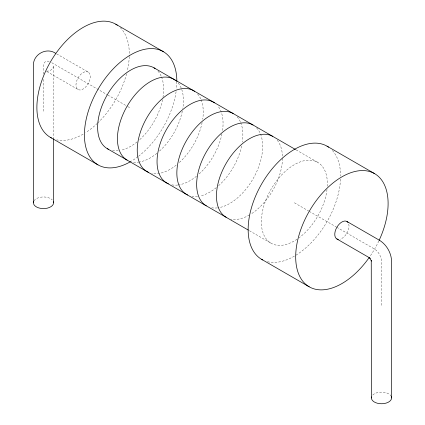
<?xml version="1.0" encoding="UTF-8"?>
<svg xmlns="http://www.w3.org/2000/svg" width="425" height="425" viewBox="0 0 425 425"><rect width="100%" height="100%" fill="white"/><g stroke="black" fill="none" stroke-linecap="round" stroke-linejoin="round"><path stroke-width="0.32" stroke-dasharray="2.12 1.59" d="M46.585 71.129C50.113 71.591 53.709 68.68 53.656 65.593L53.577 137.881M296.108 149.876L317.703 162.345M56.642 53.885L88.145 72.069A10.083 5.823 -60 0 1 84.947 87.693A10.083 5.823 -60 0 1 76.218 82.652A10.083 5.823 -60 0 1 88.145 72.069M51.76 62.709L107.158 94.69M107.727 95.019L127.203 106.266M127.771 106.595L130.634 108.248M294.366 202.773L308.683 211.039M309.251 211.368L336.17 226.913M336.743 227.242L374.377 248.97A10.083 5.823 60 0 1 381.507 261.322L381.507 306.452M46.877 71.533L78.062 89.537M249.427 230.732L271.023 243.201M43.493 74.131L43.493 66.167A10.083 5.823 60 0 1 49.693 61.583M43.493 79.443L43.493 111.297M34.016 200.786A10.083 5.823 0 0 1 42.612 196.977A10.083 5.823 0 0 1 52.222 199.867M176.848 81.568A65.354 37.735 -60 0 1 176.417 89.085M176.083 91.688A65.354 37.735 -60 0 1 138.497 156.294M137.976 156.692A65.354 37.735 -60 0 1 131.155 161.303M157.978 71.108A46.681 26.95 -60 0 1 161.261 76.341M161.505 76.914A46.681 26.95 -60 0 1 162.78 98.35M162.52 99.705A46.681 26.95 -60 0 1 139.182 140.133M137.084 141.907A46.681 26.95 -60 0 1 120.822 150.307M118.315 150.721A46.681 26.95 -60 0 1 112.142 150.498M120.222 27.588A65.354 37.735 -60 0 1 129.29 55.946M129.269 56.562A65.354 37.735 -60 0 1 127.208 71.283M126.586 73.764A65.354 37.735 -60 0 1 97.83 122.883M97.373 123.324A65.354 37.735 -60 0 1 85.717 132.573M83.103 134.167A65.354 37.735 -60 0 1 56.812 139.867M178.218 83.05A46.681 26.95 -60 0 1 182.814 108.439M182.325 111.137A46.681 26.95 -60 0 1 158.987 151.566M156.889 153.34A46.681 26.95 -60 0 1 140 161.872M139.368 161.983A46.681 26.95 -60 0 1 132.605 162.053M297.054 239.211A46.681 26.95 -60 0 1 261.37 223.067A46.681 26.95 -60 0 1 294.902 164.353A46.681 26.95 -60 0 1 327.303 186.24M327.016 189.518A46.681 26.95 -60 0 1 299.211 237.681M277.243 140.223A46.681 26.95 -60 0 1 282.482 157.797M282.476 158.419A46.681 26.95 -60 0 1 250.543 214.333M249.47 214.97A46.681 26.95 -60 0 1 230.977 219.103M372.778 395.016A10.083 5.823 0 0 1 382.388 392.132A10.083 5.823 0 0 1 390.984 395.941M348.782 224.108A10.083 5.823 -60 0 1 340.053 239.238M332.371 150.471A65.354 37.735 -60 0 1 340.579 176.093M340.505 179.153A65.354 37.735 -60 0 1 295.407 255.521M294.366 256.137A65.354 37.735 -60 0 1 267.452 261.694M378.845 240.943A65.354 37.735 -60 0 1 369.66 256.854M197.588 93.973A46.681 26.95 -60 0 1 200.871 99.206M201.115 99.785A46.681 26.95 -60 0 1 202.725 119.202M202.13 122.575A46.681 26.95 -60 0 1 179.249 162.589M176.163 165.197A46.681 26.95 -60 0 1 151.752 173.368M218.641 106.988A46.681 26.95 -60 0 1 222.429 131.309M221.94 134.008A46.681 26.95 -60 0 1 198.597 174.436M196.504 176.21A46.681 26.95 -60 0 1 178.351 184.949M177.73 185.029A46.681 26.95 -60 0 1 170.914 184.657M237.203 116.843A46.681 26.95 -60 0 1 240.481 122.076M240.725 122.655A46.681 26.95 -60 0 1 242.335 142.067M241.618 146.046A46.681 26.95 -60 0 1 218.402 185.868M216.309 187.643A46.681 26.95 -60 0 1 200.048 196.042M197.535 196.462A46.681 26.95 -60 0 1 192.02 196.355M256.557 127.792A46.681 26.95 -60 0 1 255.797 173.618A46.681 26.95 -60 0 1 217.967 207.82M217.34 207.894A46.681 26.95 -60 0 1 211.825 207.793"/><path stroke-width="0.64" d="M55.5 53.221C46.123 46.915 32.635 54.703 33.41 65.976L33.41 202.778M115.781 24.204L163.317 51.648M327.043 146.173L374.574 173.618M153.977 67.819L295.545 149.552M346.938 221.483L379.583 240.332C386.628 244.779 391.26 252.811 391.59 261.131L391.59 397.928M336.855 238.951L369.171 257.608M107.297 148.676L248.29 230.079M50.426 137.403L97.957 164.847M261.683 259.372L309.219 286.817M369.872 258.108L370.132 258.358L369.564 257.757L371.493 261.093L371.253 260.302L371.423 397.928M53.577 138.539L53.577 202.778M53.422 201.763A10.083 5.823 0 0 1 43.053 208.59A10.083 5.823 0 0 1 33.75 201.269M130.634 161.612A65.354 37.735 -60 0 1 84.421 134.927A65.354 37.735 -60 0 1 130.634 54.883A65.354 37.735 -60 0 1 176.848 81.568M108.423 149.265A46.681 26.95 -60 0 1 107.297 94.77A46.681 26.95 -60 0 1 155.056 68.499M51.505 137.987A65.354 37.735 -60 0 1 50.692 61.476A65.354 37.735 -60 0 1 117.337 25.192M127.102 160.108A46.681 26.95 -60 0 1 127.946 104.778A46.681 26.95 -60 0 1 175.382 80.314M226.132 217.281A46.681 26.95 -60 0 1 226.132 163.381A46.681 26.95 -60 0 1 272.813 136.425M391.25 396.424A10.083 5.823 0 0 1 381.947 403.745A10.083 5.823 0 0 1 371.578 396.918M338.332 239.408A10.083 5.823 -60 0 1 336.855 227.306A10.083 5.823 -60 0 1 348.07 222.535M262.762 259.957A65.354 37.735 -60 0 1 261.954 183.446A65.354 37.735 -60 0 1 328.594 147.162M369.283 257.391A65.354 37.735 -60 0 1 296.714 267.5A65.354 37.735 -60 0 1 351.597 172.444A65.354 37.735 -60 0 1 379.121 240.348M148.623 172.401A46.681 26.95 -60 0 1 146.63 118.123A46.681 26.95 -60 0 1 194.666 91.37M168.433 183.834A46.681 26.95 -60 0 1 166.435 129.556A46.681 26.95 -60 0 1 214.471 102.808M187.648 195.006A46.681 26.95 -60 0 1 185.975 141.472A46.681 26.95 -60 0 1 233.203 113.56M206.322 205.849A46.681 26.95 -60 0 1 206.322 151.943A46.681 26.95 -60 0 1 253.008 124.993"/></g></svg>
